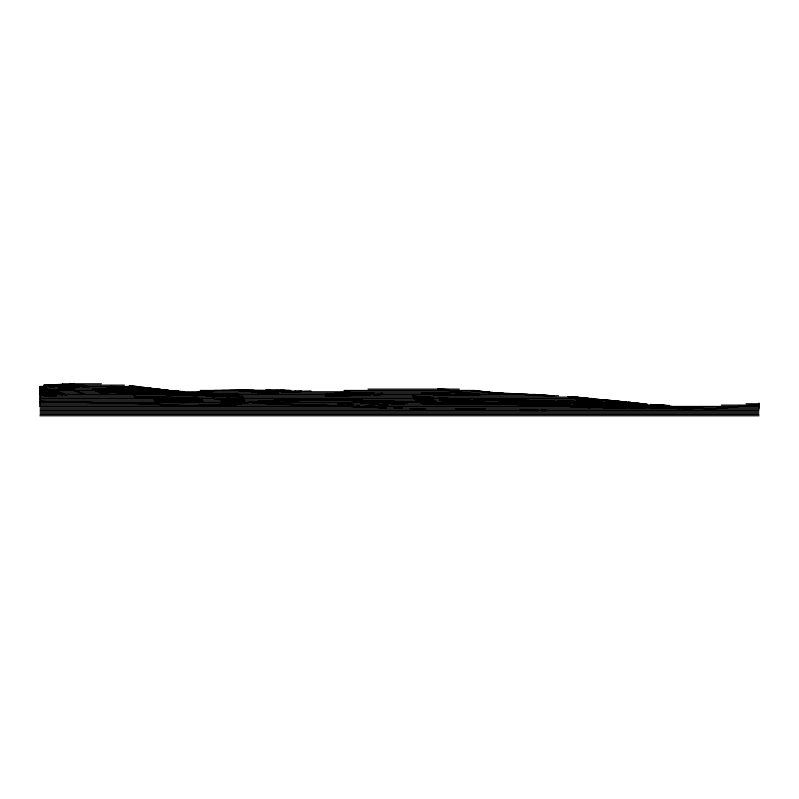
<?xml version="1.0" encoding="UTF-8"?>
<svg xmlns="http://www.w3.org/2000/svg" width="799" height="799" viewBox="0 0 799 799"><rect width="100%" height="100%" fill="white"/><g stroke="black" fill="none" stroke-linecap="round" stroke-linejoin="round"><path stroke-width="1.2" d="M373.762 393.118L373.453 394.606L381.443 394.456L381.752 393.128M266.097 393.338L273.308 393.128M274.686 391.111L279.85 390.841L265.867 390.511L274.686 391.111L275.435 390.531L289.897 390.561L274.686 391.111L265.867 390.511L269.553 390.451M266.596 393.727L271.59 393.507L270.521 393.627M428.983 403.785L430.901 403.205L448.728 403.465L426.716 403.904L446.461 403.815M628.863 403.105L630.96 402.576L645.732 404.194M407.071 403.046L400.309 404.444L365.253 400.669M39.95 389.383L47.83 390.551L39.95 391.47M39.95 387.325L44.774 386.546L39.95 386.646M605.292 400.379L607.28 400.119L590.98 398.851L593.367 399.11M46.182 387.495L40.32 388.224L42.717 388.644M49.688 387.056L56.719 386.187L67.476 388.733L51.076 390.132L45.104 389.073M193.757 393.847L212.724 391.57L206.022 391.5L188.244 393.478M241.158 404.004L229.872 405.143L199.141 405.113L241.158 404.004L199.141 405.113M759.05 404.544L711.28 409.008L679.32 406.981L658.006 406.461M156.794 391.86L172.734 392.159L170.357 392.359M639.26 406.331L662.031 407.001M266.746 390.571L254.002 391.021L241.308 390.421L259.315 390.801L253.832 391.23L237.962 390.431L261.263 390.961L270.442 390.451L244.774 390.381L245.303 390.391M39.95 391.989L49.987 391.22L55.9 392.918L39.95 393.637M253.832 391.23L261.613 390.641L245.742 390.351M265.248 390.671L251.775 391.71L262.711 392.389L276.184 391.38L265.248 390.671L253.013 391.8L262.711 392.389M284.035 391.74L281.618 391.909L292.883 391.63L284.035 391.74L289.977 391.74M270.382 393.747L259.585 393.927L268.454 393.248M374.172 406.282L365.582 406.272M381.493 405.812L387.585 405.423L356.574 402.117L338.297 403.885L344.489 404.424M50.437 385.158L55.361 384.858M57.818 384.709L62.731 384.409M70.102 383.949L73.788 383.73M78.951 387.315L70.442 387.735L62.871 385.997L81.128 384.858L88.689 386.846L82.607 387.135M152.769 391.909L155.076 391.77L144.08 390.991L134.901 391.37M52.684 386.027L76.035 384.778M175.311 392.728L190.631 393.507L175.351 392.728M107.945 394.177L105.468 394.307L99.725 392.369L124.504 391.7L130.247 393.038L121.578 393.488M124.834 393.488L141.723 393.018L120.01 393.108M44.095 385.178L62.771 384.289M70.232 383.939L73.967 383.76M286.941 391.6L311.3 391.28L291.056 391.62L295.9 391.43L291.785 391.38M39.95 394.187L58.327 393.378L62.422 394.926M425.408 408.698L410.316 408.728M269.103 393.228L270.392 393.188M421.742 393.458L458.826 392.179L480.219 394.566L443.125 395.355L421.742 393.458L445.582 394.716L440.229 394.187L445.033 394.097L456.099 395.275L467.245 394.986L456.179 393.787L474.496 393.957L458.826 392.179M191.61 393.947L209.158 394.456M291.056 391.62L301.702 391.26L294.691 391.28M274.287 393.128L275.116 393.128M349.892 392.289L334.571 392.748L346.886 393.148M120.24 389.802L131.086 389.493L140.734 390.661L129.887 391.101L120.19 389.802L129.887 391.101L140.784 390.681L131.086 389.493M270.272 390.831L285.493 390.451M667.714 405.582L669.522 405.532L650.286 404.504L665.627 405.522M449.627 403.645L468.184 403.635L450.356 403.855M339.475 393.677L325.842 393.917L325.493 396.294L370.097 394.826L370.446 393.118L349.383 393.498M214.022 390.451L247.111 390.232L229.533 390.431M275.435 390.531L265.867 390.511L289.897 390.561L275.915 390.431M301.143 399.77L278.921 400.069L301.143 399.77L263.84 401.058L221.223 405.053L194.586 406.381L143.99 403.605L39.95 401.458M253.952 390.262L237.722 390.351L242.716 390.282M266.636 393.737L276.674 393.208L276.054 393.128M450.316 403.405L465.777 403.175L446.022 402.766M472.638 403.535L470.871 403.215L490.496 403.365L468.464 402.676L488.209 402.866M422.212 402.566L425.268 402.536L401.018 401.807M221.782 390.441L239.35 390.361M655.35 406.461L612.733 407.73L572.783 406.431M214.771 394.606L237.183 395.056L214.761 394.596L236.943 395.036L236.744 394.576M672.908 406.601L659.235 406.631L660.603 407.16M546.146 410.466L540.823 410.466M62.751 383.81L101.383 383.81M43.775 385.138L124.354 385.138M40.12 386.466L137.009 386.466M40.12 387.805L147.655 387.805M40.12 389.133L157.982 389.133M368.029 389.133L459.265 389.133M40.12 390.461L169.628 390.461M200.239 390.461L291.156 390.461M344.039 390.461L475.245 390.461M40.12 391.8L489.228 391.8M40.12 393.128L503.21 393.128M205.782 394.466L216.05 394.466M221.123 394.466L230.861 394.466M40.12 394.456L535.839 394.456M40.12 395.795L558.481 395.795M40.12 397.123L577.787 397.123M40.12 398.451L591.769 398.451M40.12 399.79L604.424 399.79M40.12 401.118L617.737 401.118M40.12 402.446L630.721 402.446M40.12 403.785L643.704 403.785M746.026 403.785L758.88 403.785M40.12 405.113L660.034 405.113M721.387 405.113L758.88 405.113M40.12 406.441L758.88 406.441M40.11 407.78L758.88 407.78M40.11 409.108L758.88 409.108M40.11 410.436L758.88 410.436M40.11 411.775L758.88 411.775M40.11 413.103L758.88 413.103M40.11 414.431L758.88 414.431M39.95 415.77L759.05 415.77M230.012 394.466L237.013 394.476M537.797 395.036L531.065 395.026L554.306 395.775L531.065 395.026L554.306 395.775L537.797 395.036L549.772 395.555M306.446 399.77L344.539 400.159L326.521 399.81M426.896 403.885L422.601 403.785M538.156 410.466L519.52 410.436M441.467 389.542L437.842 389.193L445.922 389.493M209.608 394.456L216.599 394.486M680.938 407.6L689.637 407.64M232.559 394.486L238.511 394.516L211.246 394.496M681.417 407.54L688.638 407.58L680.678 407.57L686.201 407.77L681.387 407.63M386.346 407.79L317.103 405.123A375.32 375.32 0 0 0 306.446 405.113L253.183 402.956M244.774 390.381L257.997 390.711M238.342 395.086L205.842 394.886L206.382 395.655L238.871 396.224L238.342 395.086L238.531 396.224M56.2 395.635L44.374 395.545L39.95 394.516M289.847 391.47L293.962 391.51M280.329 390.461L289.897 390.561M327.76 399.87L335.75 399.979M198.561 398.262L170.946 397.882L169.068 394.556L196.674 395.595M437.842 389.193L449.078 389.552M438.022 402.726L420.194 402.466L422.112 403.435M373.033 400.938C445.303 403.355 517.812 403.215 589.952 407.55L571.834 406.222M338.406 400.029L351.73 400.359M652.643 407.949L668.383 408.279L666.546 407.889M351.49 399.89L362.446 400.139M649.687 407.22L643.654 406.351M191.77 394.167L196.494 394.297M362.376 400.679L398.851 401.697L372.564 400.908M157.553 390.262L172.484 390.951L157.553 390.262L166.851 390.581M644.423 407.071L647.939 407.21M537.138 401.178L518.521 400.758L540.304 401.627L521.697 401.008M638.601 406.311L633.807 406.102L632.438 405.313L651.784 406.911L645.792 406.641M671.46 408.159L680.029 408.549M683.704 408.718L692.274 409.108M160.639 391.919L156.964 391.76L183.48 393.677L165.533 392.139M514.147 394.307L482.876 392.059L491.525 392.718M525.283 394.816L531.465 395.096M645.282 406.611L654.91 407.071M660.364 407.071L641.567 406.152M164.274 390.481L175.54 391.071L155.156 389.522L166.392 390.232M645.722 407.041L648.069 407.17M636.024 406.311L616.009 405.193L620.943 405.522M654.101 405.063L661.462 405.512M644.943 407.12L648.468 407.35M623.4 405.682L633.257 406.321M472.209 390.961L474.556 391.111M620.903 405.512L604.184 404.064L630.621 406.202L623.33 405.682M183.39 391.59L174.162 390.941L184.289 391.88M495.24 393.008L501.422 393.478M508.833 394.047L512.549 394.336M520.918 394.336L517.313 394.047L528.379 394.426L482.876 392.059M571.505 396.763L585.817 397.912L581.452 397.942M455.6 408.768L482.226 408.888A141.503 141.503 0 0 1 484.893 408.708M570.296 397.143L575.22 397.552M581.362 398.062L583.819 398.272M569.527 396.913L576.678 397.532M134.891 391.37L141.004 391.9M346.976 404.644L353.178 405.183M356.893 405.512L359.38 405.722M527.47 394.606L532.134 395.066M141.603 387.245L150.731 388.194L129.238 385.717L140.454 387.135M612.773 400.679L626.696 402.147M589.652 398.851L592.059 399.101M596.863 399.61L599.27 399.86M605.282 400.489L607.679 400.738M596.943 399.49L600.528 399.87M612.983 401.258L615.3 401.527M619.944 402.057L622.261 402.316M176.549 391.66L178.836 391.939M494.511 392.699L475.305 390.641L485.163 391.939M496.978 393.008L500.673 393.468M510.661 403.755L529.278 404.264L526.901 403.755M488.858 392.419L491.315 392.748M173.173 391.14L165.013 390.072L172.015 391.14M166.172 390.202L172.884 391.111M176.679 391.61L178.916 391.919M126.612 387.036L129.698 387.515L123.126 386.946L126.202 387.425M565.253 405.942L567.789 406.351L549.672 405.413L568.239 405.932L549.622 404.883L551.999 405.393M588.923 403.984L570.306 402.846L592.089 404.634L573.472 403.565M359.89 393.088L353.727 392.828L359.65 393.038L354.317 393.038M488.738 402.976L490.496 403.365M62.871 385.997L70.442 387.735M81.128 384.858L88.689 386.846M66.517 395.046L54.092 390.741L71.391 389.263L83.815 394.147M244.374 401.278L245.233 401.817L223.131 401.977L222.272 401.288M244.164 401.148L243.305 400.009L221.203 399.83L222.062 401.138M205.952 394.896L206.382 395.655M759.05 403.096L759.05 408.968M39.95 386.336L39.95 406.411M394.336 407.909A307.655 307.655 0 0 1 402.326 408.209M665.537 406.621L661.292 407.66L639.27 407.37L642.915 406.641L665.537 406.621M267.086 393.587L266.207 393.797L271.98 393.428L267.086 393.587M667.225 406.941L664.179 407.66L686.631 408.718L689.677 408.189L667.225 406.941M641.018 406.691L637.562 407.36L622.481 407.51L641.018 406.691M456.738 403.535L454.821 403.785L474.566 403.665L456.738 403.535M259.076 401.438L254.781 401.867L278.032 400.289L259.076 401.438M605.522 407.51L603.465 407.69L623.08 407.36L605.522 407.51M146.087 391.72L125.683 393.388L153.648 391.79L146.087 391.72M265.108 391.16L257.128 391.78L269.523 391.44L265.108 391.16M636.663 405.992L614.261 405.093L636.663 405.992M278.132 393.378L261.343 394.217L258.097 393.657L274.886 392.908L278.132 393.378M307.745 400.029L283.895 401.188L282.217 400.299L307.745 400.029M178.557 391.31L158.102 391.63L178.557 391.31M454.471 403.795L452.554 403.875L472.299 403.765L454.471 403.795M127.441 389.383L117.024 389.732L107.376 388.014L117.793 387.835L127.441 389.383M479.17 403.695L477.253 403.755L496.998 403.934L479.17 403.695M173.043 391.16L151.62 391.051L173.043 391.16M116.654 391.55L99.256 391.919L92.554 389.423L109.942 389.423L116.654 391.55M143.081 390.491L137.368 390.082L143.081 390.491M484.204 401.757L466.376 402.017L464.459 401.158L482.286 401.058L484.204 401.757M158.641 390.761L147.396 390.881L138.177 389.952L158.641 390.761M203.266 402.287L180.175 402.476L179.336 401.008L202.427 401.138L203.266 402.287M525.872 402.416L507.255 402.077L525.872 402.416M526.661 402.576L510.421 402.656L529.038 403.185L526.661 402.576M520.359 401.288L501.742 400.938L520.359 401.288M143.421 393.048L117.024 393.118L144.1 393.098L143.421 393.048M481.827 400.928L463.999 400.958L462.082 400.219L481.827 400.928M177.048 399.18L154.247 399.19L155.036 400.539L177.837 400.609L177.048 399.18M320.279 399.74L303.191 399.75L324.564 399.83L320.279 399.74M671.969 406.511L654.291 406.521L652.074 405.463L671.969 406.511M373.343 393.108L367.58 393.068L373.343 393.108M167.77 396.843L135.071 396.793L133.583 394.007L166.292 394.396L167.77 396.843M492.813 403.785L474.986 403.755L494.731 403.875L492.813 403.785M284.694 390.441L265.767 390.302L284.694 390.441M372.853 393.058L367.091 393.008L372.853 393.058M131.755 388.234L120.779 388.164L110.202 386.496L121.178 386.646L131.755 388.234M517.193 400.928L498.576 400.469L517.193 400.928M178.027 400.998L154.936 400.858L155.775 402.047L178.866 402.456L178.027 400.998M645.412 407.86L629.952 407.77L627.375 407.1L645.412 407.86M242.297 396.524L228.035 396.414L230.212 399.46L244.474 399.62L242.297 396.524M202.237 400.798L179.445 400.619L178.646 399.15L201.448 399.53L202.237 400.798M212.774 394.596L190.801 394.386L213.203 395.016L190.791 394.376L212.774 394.596M573.113 401.328L558.042 401.178L574.94 401.937L573.113 401.328M543.44 402.207L527.2 402.047L545.817 402.646L543.44 402.207M461.772 402.037L443.944 401.847L442.027 400.758L459.854 401.148L461.772 402.037M546.606 402.836L530.366 402.586L532.743 403.205L548.983 403.445L546.606 402.836M501.792 400.039L474.067 399.2L501.792 400.039M206.062 394.506L189.992 394.227L179.126 392.699L206.062 394.506M546.846 404.054L530.606 403.755L549.223 404.664L546.846 404.054M554.806 401.418L537.907 400.828L554.806 401.418M229.143 399.44L214.881 399.16L212.704 396.094L226.966 396.414L229.143 399.44M153.907 390.062L142.671 389.822L132.424 388.454L153.907 390.062M564.084 402.656L547.844 402.297L566.461 403.255L564.084 402.656M459.395 400.918L441.567 400.529L439.65 399.56L457.477 400.149L459.395 400.918M517.692 400.259L502.621 399.909L519.51 400.509L517.692 400.259M560.948 402.187L542.331 401.438L560.948 402.187M643.854 407.21L625.687 406.761L623.13 405.832L641.297 406.351L643.854 407.21M363.925 400.609L346.666 400.169L367.56 400.828L363.925 400.609M534.821 400.718L519.75 400.309L536.648 401.018L534.821 400.718M669.492 405.752L652.893 404.853L669.492 405.752M567.25 403.425L551.01 403.006L569.627 403.994L567.25 403.425M589.952 405.263L573.712 404.803L592.329 405.962L589.952 405.263M567.49 404.684L551.25 404.224L569.867 405.283L567.49 404.684M622.331 406.901L598.93 406.232L597.422 405.502L620.813 406.212L622.331 406.901M546.476 405.323L530.896 404.893L549.013 405.592L546.476 405.323M624.099 407.27L604.473 406.681L607.06 407.76L604.473 406.681L626.676 407.75L624.069 407.25M555.405 401.707L539.165 401.198L557.782 401.917L555.405 401.707M619.005 406.092L595.605 405.363L594.096 404.783L619.005 406.092M593.118 406.172L576.878 405.632L579.255 406.321L595.495 407.011L593.118 406.172M577.867 402.446L561.627 401.887L580.244 402.826L577.867 402.446M614.331 405.233L591.929 403.964L614.331 405.233M639.14 406.152L616.738 405.203L639.14 406.152M435.934 401.647L418.107 401.028L416.189 399.89L434.017 400.529L435.934 401.647M433.557 400.279L415.73 399.59L413.812 398.411L431.64 399.21L433.557 400.279M466.366 399.66L440.609 398.621L438.641 397.972L466.366 399.66M581.043 402.906L564.803 402.167L583.41 403.135L581.043 402.906M153.458 389.173L142.472 388.654L131.895 387.106L153.458 389.173M610.366 404.873L587.964 403.415L610.366 404.873M187.865 394.287L165.683 392.848L187.865 394.287M585.347 399.011L573.233 398.331L571.095 397.313L583.21 398.082L585.347 399.011M432.848 398.222L414.481 397.203L412.584 396.314L430.951 397.532L432.848 398.222M610.616 404.843L585.837 403.125L610.616 404.843M604.044 404.334L580.474 402.326L604.044 404.334M588.334 398.391L568.189 396.634L588.334 398.391M650.306 406.451L627.075 404.743L624.838 403.205L648.059 405.293L650.306 406.451M598.691 400.669L575.57 398.891L577.797 400.609L600.918 402.416L598.691 400.669M599.659 402.626L577.577 400.888L579.834 402.147L601.917 403.865L599.659 402.626M624.299 405.443L604.633 403.865L603.395 402.956L623.06 404.664L624.299 405.443M647.15 404.284L627.994 402.197L647.15 404.284M600.219 399.57L585.587 398.222L587.784 399.22L602.416 400.619L600.219 399.57M624.958 402.866L608.049 400.609L624.958 402.866M624.658 401.867L605.352 399.89L627.375 402.446L624.658 401.867M155.356 388.793L144.18 387.665L165.862 390.162L155.356 388.793M160.429 389.433L150.152 388.354L171.645 390.911L160.429 389.433"/></g></svg>
